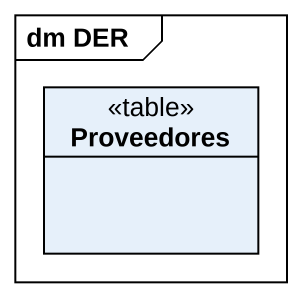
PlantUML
@startuml
mainframe dm DER
hide circle
hide empty members
class Proveedores <<table>>
@enduml
